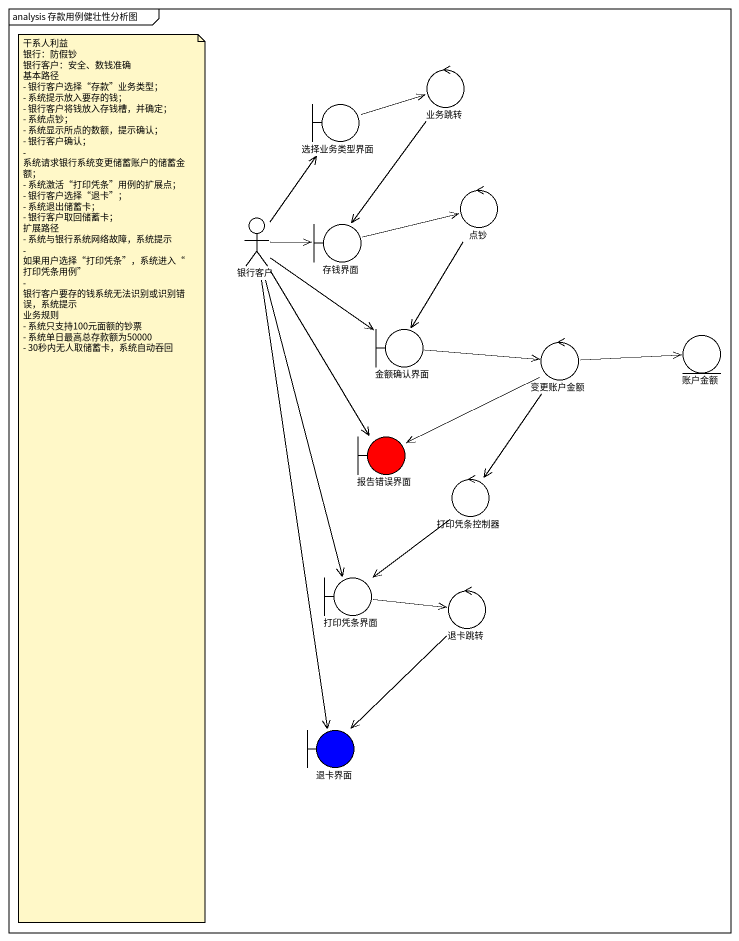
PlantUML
@startuml
mainframe analysis 存款用例健壮性分析图
control 业务跳转
boundary 选择业务类型界面
control 点钞
actor 银行客户
boundary 存钱界面
boundary 金额确认界面
control 变更账户金额
entity 账户金额
boundary 报告错误界面 #FF0000
control 打印凭条控制器
boundary 打印凭条界面
control 退卡跳转
boundary 退卡界面 #0000FF
业务跳转 --> 存钱界面
选择业务类型界面 -right-> 业务跳转
点钞 --> 金额确认界面
银行客户 -up-> 选择业务类型界面
银行客户 -right-> 存钱界面
银行客户 --> 金额确认界面
银行客户 --> 报告错误界面
银行客户 --> 打印凭条界面
银行客户 --> 退卡界面
存钱界面 -right-> 点钞
金额确认界面 -right-> 变更账户金额
变更账户金额 -right-> 账户金额
变更账户金额 -left-> 报告错误界面
变更账户金额 --> 打印凭条控制器
打印凭条控制器 --> 打印凭条界面
打印凭条界面 -right-> 退卡跳转
退卡跳转 --> 退卡界面
note as N1
  干系人利益
  银行：防假钞
  银行客户：安全、数钱准确
  基本路径
  - 银行客户选择“存款”业务类型；
  - 系统提示放入要存的钱；
  - 银行客户将钱放入存钱槽，并确定；
  - 系统点钞；
  - 系统显示所点的数额，提示确认；
  - 银行客户确认；
  - 系统请求银行系统变更储蓄账户的储蓄金额；
  - 系统激活“打印凭条”用例的扩展点；
  - 银行客户选择“退卡”；
  - 系统退出储蓄卡；
  - 银行客户取回储蓄卡；
  扩展路径
  - 系统与银行系统网络故障，系统提示
  - 如果用户选择“打印凭条”，系统进入“打印凭条用例”
  - 银行客户要存的钱系统无法识别或识别错误，系统提示
  业务规则
  - 系统只支持100元面额的钞票
  - 系统单日最高总存款额为50000
  - 30秒内无人取储蓄卡，系统自动吞回
end note
@enduml
